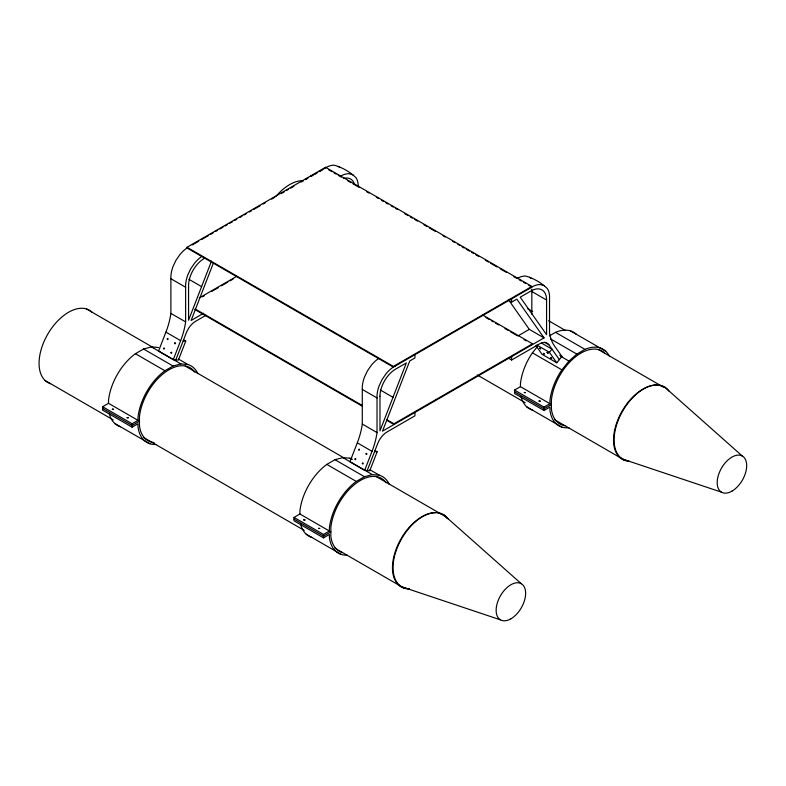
<?xml version="1.0" encoding="UTF-8"?>
<svg xmlns="http://www.w3.org/2000/svg" width="786" height="786" viewBox="0 0 786 786"><rect width="100%" height="100%" fill="white"/><g stroke="black" fill="none" stroke-linecap="round" stroke-linejoin="round"><path stroke-width="1.18" d="M183.639 339.886L185.742 341.104L178.373 360.096L173.274 359.644L158.536 351.126L165.905 332.134A59.215 34.191 -60 0 0 170.886 313.388L170.886 278.745A24.897 14.374 -60 0 1 173.048 266.483L176.015 260.215L179.965 254.517A24.897 14.374 -60 0 1 187.019 247.983L187.019 247.305L325.571 167.31L531.925 286.448L531.925 287.126L393.373 367.121L187.019 247.983M173.274 359.644L180.642 340.643A59.215 34.191 -60 0 0 185.624 321.896L185.624 287.254A24.897 14.374 -60 0 1 187.785 275.002L190.752 268.733L194.702 263.025A24.897 14.374 -60 0 1 201.756 256.491M375.04 450.575L377.142 451.783L369.774 470.785L364.665 470.323L349.927 461.814L357.296 442.823A59.215 34.191 -60 0 0 362.287 424.067L362.287 389.424A24.897 14.374 -60 0 1 364.449 377.172L367.416 370.904L371.356 365.205A24.897 14.374 -60 0 1 378.42 358.662M364.665 470.323L372.033 451.331A59.215 34.191 -60 0 0 377.025 432.575L377.025 397.942A24.897 14.374 -60 0 1 379.186 385.68L382.153 379.412L386.093 373.714A24.897 14.374 -60 0 1 395.633 365.716M211.493 261.129L188.571 320.197L188.571 285.554A22.146 12.782 -60 0 1 204.232 258.437M175.828 359.87L186.311 332.842A15.17 8.764 -60 0 1 195.606 321.287L205.952 315.314M213.507 262.74L191.106 320.472L203.662 313.231M367.219 470.549L377.702 443.53A15.17 8.764 -60 0 1 386.997 431.966L414.929 415.843L414.929 412.434M609.238 355.911A44.193 25.516 -60 0 0 584.99 349.377L576.836 354.093L568.956 361.079L561.892 369.862A44.193 25.516 -60 0 0 549.935 400.683L549.935 403.69L520.45 386.673L520.45 383.666A44.193 25.516 -60 0 1 532.407 352.845L537.359 346.695M517.001 278.568A24.897 14.374 -60 0 1 525.716 276.073C533.576 278.273 541.534 282.862 547.37 288.57A24.897 14.374 -60 0 1 549.522 298.336L549.522 332.979A59.215 34.191 -60 0 0 554.513 345.968L561.882 356.451L556.773 362.798L549.404 352.315L551.959 349.141L541.436 343.06M305.538 179.385L308.584 177.626M310.617 176.447L316.709 172.93M318.743 171.761L324.844 168.233M192.305 244.927L198.652 241.263M201.825 239.435L208.172 235.771M210.284 234.542L213.458 232.715M215.58 231.497L217.693 230.269M219.805 229.05L222.978 227.223M225.091 225.995L227.213 224.776M229.325 223.558L232.499 221.721M234.611 220.502L236.724 219.284M239.897 217.447L242.019 216.229M244.132 215.01L246.244 213.782M249.417 211.955L251.54 210.736M253.652 209.508L259.999 205.844M263.172 204.016L265.285 202.798M271.632 199.133L274.805 197.296M281.152 193.631L284.326 191.804M286.438 190.585L288.55 189.357M290.663 188.139L293.836 186.311M301.244 182.038L303.357 180.809M305.479 179.591L307.591 178.373M310.765 176.536L312.877 175.317M314.99 174.099L317.112 172.871M320.285 171.043L322.398 169.825M199.261 297.943L236.281 276.574M202.434 296.794L204.547 295.575M211.955 291.301L218.302 287.637M221.465 285.809L227.812 282.145M229.934 280.916L233.108 279.089M155.785 444.483A44.193 25.516 -60 0 1 138.002 426.759L138.002 423.752L132.107 427.152L102.622 410.135L102.622 406.726L108.517 403.326L108.517 400.32A44.193 25.516 -60 0 1 135.418 353.72L143.583 349.013L151.462 346.901L158.526 347.53M102.622 406.726L132.107 423.752L138.002 420.343L138.002 417.337A44.193 25.516 -60 0 1 164.903 370.746L173.058 366.03L180.937 363.918L188.001 364.557A44.193 25.516 -60 0 1 197.846 373.684M139.456 421.198L132.107 425.452L102.622 408.435M187.019 247.305L393.373 366.433L531.925 286.448M508.463 300.321L511.617 302.138L516.815 299.142L544.05 337.882L382.507 431.16L409.732 360.971L414.929 357.974L414.929 354.565M517.797 336.015L529.302 329.373L544.05 337.882M386.574 419.528L393.973 423.801L532.525 343.806L532.525 344.494M347.176 555.171A44.193 25.516 -60 0 1 329.393 537.437L329.393 534.431L323.498 537.84L294.023 520.813L294.023 517.414L299.918 514.005L299.918 510.998A44.193 25.516 -60 0 1 326.819 464.408L334.974 459.702L342.853 457.59L349.917 458.218A44.193 25.516 -60 0 1 352 459.034M549.394 335.887L555.515 332.36A44.193 25.516 -60 0 1 576.226 334.207M508.463 358.18L511.617 360.008L539.55 343.875A15.17 8.764 -60 0 1 548.844 344.71L559.327 359.624M294.023 517.414L323.498 534.431L329.393 531.031L329.393 528.025A44.193 25.516 -60 0 1 356.294 481.425L364.458 476.719L372.338 474.606L379.402 475.235A44.193 25.516 -60 0 1 389.247 484.373M568.956 427.741A44.193 25.516 -60 0 1 549.935 410.105L549.935 407.099L544.04 410.498L514.555 393.481L514.555 390.072L520.45 386.673M514.555 390.072L544.04 407.099L549.935 403.69M330.857 531.886L323.498 536.131L294.023 519.114M551.399 404.544L544.04 408.799L514.555 391.782M183.197 340.869L185.742 341.104M374.588 451.557L377.142 451.783M622.748 459.122L721.528 492.183M401.695 586.778L500.466 619.84M358.21 186.518A24.897 14.374 -60 0 0 356.029 177.724C350.192 172.016 342.234 167.428 334.374 165.227A24.897 14.374 -60 0 0 325.669 167.723M353.061 174.885L349.112 173.735A24.897 14.374 -60 0 0 340.407 176.241M544.403 285.731L540.454 284.581A24.897 14.374 -60 0 0 530.923 287.588M328.745 169.825L331.918 171.653M334.04 172.881L336.153 174.099M338.265 175.317L341.438 177.155M347.795 180.819L350.969 182.657M353.081 183.875L359.428 187.54M366.836 191.813L368.958 193.042M376.366 197.315L378.479 198.534M381.652 200.371L383.774 201.589M385.887 202.817L388.009 204.036M391.182 205.873L393.295 207.091M395.407 208.31L397.529 209.538M404.937 213.812L408.111 215.649M410.223 216.867L412.345 218.086M414.458 219.314L417.631 221.141M423.988 224.806L427.162 226.643M429.274 227.861L435.621 231.526M443.029 235.81L445.151 237.028M452.559 241.302L454.672 242.53M457.845 244.358L459.967 245.576M462.08 246.804L464.192 248.022M466.314 249.25L469.488 251.078M471.6 252.306L473.722 253.524M475.835 254.743L479.008 256.58M485.355 260.245L488.538 262.072M490.651 263.3L496.998 266.965M500.171 268.792L506.528 272.467M513.936 276.741L516.048 277.959M519.222 279.796L521.344 281.015M523.456 282.243L525.569 283.461M528.742 285.289L530.864 286.517M531.7 289.248A22.146 12.782 -60 0 1 531.837 291.527L546.575 300.036L546.575 334.679L520.214 297.177L530.923 290.997A22.146 12.782 -60 0 1 546.575 300.036M570.459 330.877L605.701 351.224M555.515 332.36L584.99 349.377M550.514 338.894L576.836 354.093M544.629 342.274L548.844 344.71M559.779 355.233L561.882 356.451M560.536 356.215L568.956 361.079M536.769 345.025L549.404 352.315M482.791 315.098L532.525 343.806M485.964 317.613L489.138 319.44M491.26 320.659L493.372 321.887M495.494 323.105L498.668 324.942M505.015 328.607L508.188 330.434M510.301 331.663L516.657 335.327M524.066 339.601L526.178 340.819M556.773 362.798L542.035 354.29L536.003 345.712M532.407 352.845L561.892 369.862M526.64 406.765L561.892 427.112M188.964 279.335L201.599 286.625M380.365 390.013L393 397.313M170.886 278.745L185.624 287.254M362.287 389.424L377.025 397.942M195.036 308.937L362.228 405.468M195.036 309.625L362.228 406.156M386.574 420.205L393.973 424.479L393.973 423.801M170.886 313.388L185.624 321.896M362.287 424.067L377.025 432.575M165.905 332.134L180.642 340.643M357.296 442.823L372.033 451.331M178.53 359.084L188.001 364.557M349.917 458.218L352.03 459.437M369.921 469.763L379.402 475.235M151.462 346.901L180.937 363.918M342.853 457.59L372.338 474.606M143.583 349.013L173.058 366.03M334.974 459.702L364.458 476.719M135.418 353.72L164.903 370.746M326.819 464.408L356.294 481.425M108.517 403.326L138.002 420.343M299.918 514.005L329.393 531.031M114.707 423.418L149.959 443.766M306.108 534.107L341.35 554.454M527.396 308.466L532.702 311.541M548.628 320.747L565.606 330.572M598.362 349.524L663.246 387.046M477.397 375.05L525.156 402.678M554.867 419.862L625.057 460.458M86.519 308.977L153.516 347.726M185.221 366.07L344.415 458.15M376.248 476.562L445.377 516.549M45.146 380.542L113.204 419.901M143.848 437.635L304.241 530.403M334.875 548.137L404.004 588.115M529.656 277.222L531.287 278.44M338.324 166.377L339.945 167.595M664.435 386.918L742.367 456.077M443.383 514.575L521.315 583.733M508.355 299.574L529.302 329.373M544.04 407.099L544.04 410.498M531.837 291.527L531.837 314.223M511.617 298.739L511.617 302.138M511.617 356.598L511.617 360.008M393.373 366.433L393.373 367.121M325.571 167.31L325.571 167.988M323.498 534.431L323.498 537.84M132.107 423.752L132.107 427.152M311.875 537.437A44.193 25.516 -60 0 1 300.566 524.016M386.162 482.771A42.11 24.307 -60 0 0 354.565 484.481A42.11 24.307 -60 0 0 330.857 527.396L330.857 536.376A42.11 24.307 -60 0 0 342.254 552.587M343.629 178.422A22.146 12.782 -60 0 1 354.044 182.961M120.474 426.749A44.193 25.516 -60 0 1 109.175 413.328M194.761 372.083A42.11 24.307 -60 0 0 163.174 373.792A42.11 24.307 -60 0 0 139.456 416.718L139.456 425.688A42.11 24.307 -60 0 0 154.095 442.528M564.908 425.737A42.11 24.307 -60 0 1 551.399 409.034L551.399 400.064A42.11 24.307 -60 0 1 573.21 358.75A42.11 24.307 -60 0 1 604.532 352.943M532.407 410.096A44.193 25.516 -60 0 1 521.108 396.684M275.994 196.323A41.687 24.091 -60 0 1 303.229 180.633M628.869 461.009A41.687 24.091 -60 0 1 622.708 411.009A41.687 24.091 -60 0 1 669.132 391.261M628.269 461.087A41.687 24.091 -60 0 1 619.614 415.873A41.687 24.091 -60 0 1 663.885 387.007M50.589 383.686A41.687 24.091 -60 0 1 47.691 334.286A41.687 24.091 -60 0 1 91.962 312.121M407.806 588.655A41.687 24.091 -60 0 1 401.656 538.665A41.687 24.091 -60 0 1 448.079 518.907M443.726 515.223A41.687 24.091 -60 0 1 446.851 518.121M409.506 588.793A41.687 24.091 -60 0 1 395.496 550.957A41.687 24.091 -60 0 1 435.582 512.708M437.822 512.914A41.687 24.091 -60 0 1 441.899 514.172M379.972 396.232L379.972 430.875L406.333 362.935L395.633 369.115A22.146 12.782 -60 0 0 379.972 396.232M163.576 348.414C164.274 350.644 164.962 346.606 163.576 348.414M167.261 338.913C167.958 341.153 168.646 337.106 167.261 338.913M170.945 352.668C171.643 354.908 172.331 350.861 170.945 352.668M354.967 459.093C355.675 461.333 356.363 457.285 354.967 459.093M358.652 449.602C359.359 451.832 360.047 447.794 358.652 449.602M362.336 463.347C363.044 465.587 363.731 461.539 362.336 463.347M174.649 343.06C175.003 345.437 176.29 341.586 174.649 343.06M366.05 453.748C366.404 456.126 367.681 452.264 366.05 453.748M112.339 409.192L113.567 409.28L112.339 409.192M127.077 417.7L128.305 417.788L127.077 417.7M303.74 519.87L304.968 519.968L303.74 519.87M318.477 528.379L319.705 528.477L318.477 528.379M524.272 392.538L525.5 392.627L524.331 392.45M539.009 401.047L540.237 401.135L539.009 401.047M539.727 348.159L540.689 348.935L539.785 348.159M543.411 353.395L544.374 354.181L543.47 353.395M547.095 352.413L548.058 353.189L547.095 352.413M550.78 357.65L551.743 358.436L550.839 357.65M731.962 491.142A20.849 12.045 -60 0 0 744.715 458.248A20.849 12.045 -60 0 0 719.161 472.995A20.849 12.045 -60 0 0 731.962 491.142M510.91 618.798A20.849 12.045 -60 0 0 523.663 585.904A20.849 12.045 -60 0 0 498.108 600.651A20.849 12.045 -60 0 0 510.91 618.798"/></g></svg>
